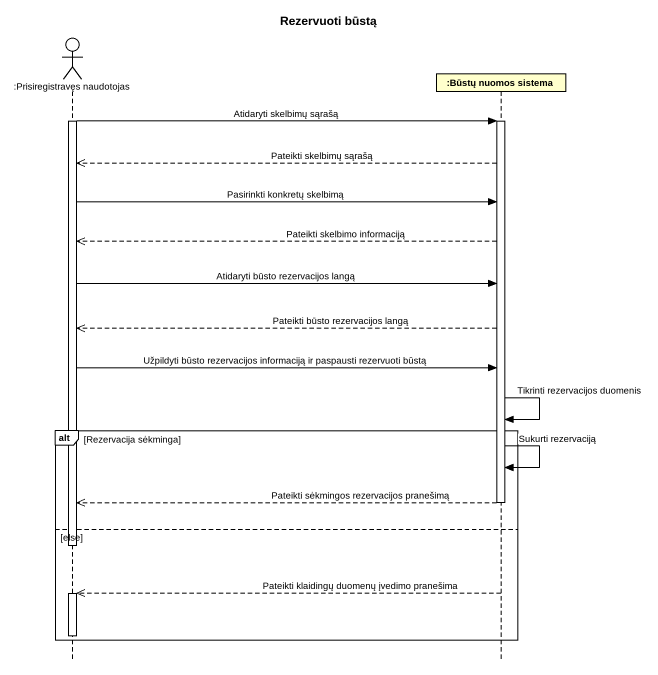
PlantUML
@startuml
title Rezervuoti būstą
hide footbox
actor ":Prisiregistravęs naudotojas" as Prisiregistravęs_naudotojas
participant ":Būstų nuomos sistema" as Būstų_nuomos_sistema

activate Prisiregistravęs_naudotojas
Prisiregistravęs_naudotojas -> Būstų_nuomos_sistema : Atidaryti skelbimų sąrašą
activate Būstų_nuomos_sistema
Būstų_nuomos_sistema -->> Prisiregistravęs_naudotojas : Pateikti skelbimų sąrašą
Prisiregistravęs_naudotojas -> Būstų_nuomos_sistema : Pasirinkti konkretų skelbimą
Būstų_nuomos_sistema -->> Prisiregistravęs_naudotojas : Pateikti skelbimo informaciją
Prisiregistravęs_naudotojas -> Būstų_nuomos_sistema : Atidaryti būsto rezervacijos langą
Būstų_nuomos_sistema -->> Prisiregistravęs_naudotojas : Pateikti būsto rezervacijos langą
Prisiregistravęs_naudotojas -> Būstų_nuomos_sistema : Užpildyti būsto rezervacijos informaciją ir paspausti rezervuoti būstą
Būstų_nuomos_sistema -> Būstų_nuomos_sistema : Tikrinti rezervacijos duomenis
alt Rezervacija sėkminga
  Būstų_nuomos_sistema -> Būstų_nuomos_sistema : Sukurti rezervaciją
  Būstų_nuomos_sistema -->> Prisiregistravęs_naudotojas : Pateikti sėkmingos rezervacijos pranešimą
  deactivate Būstų_nuomos_sistema
else else
  deactivate Prisiregistravęs_naudotojas
  Būstų_nuomos_sistema -->> Prisiregistravęs_naudotojas : Pateikti klaidingų duomenų įvedimo pranešima
  activate Prisiregistravęs_naudotojas
  deactivate Prisiregistravęs_naudotojas
end
@enduml
